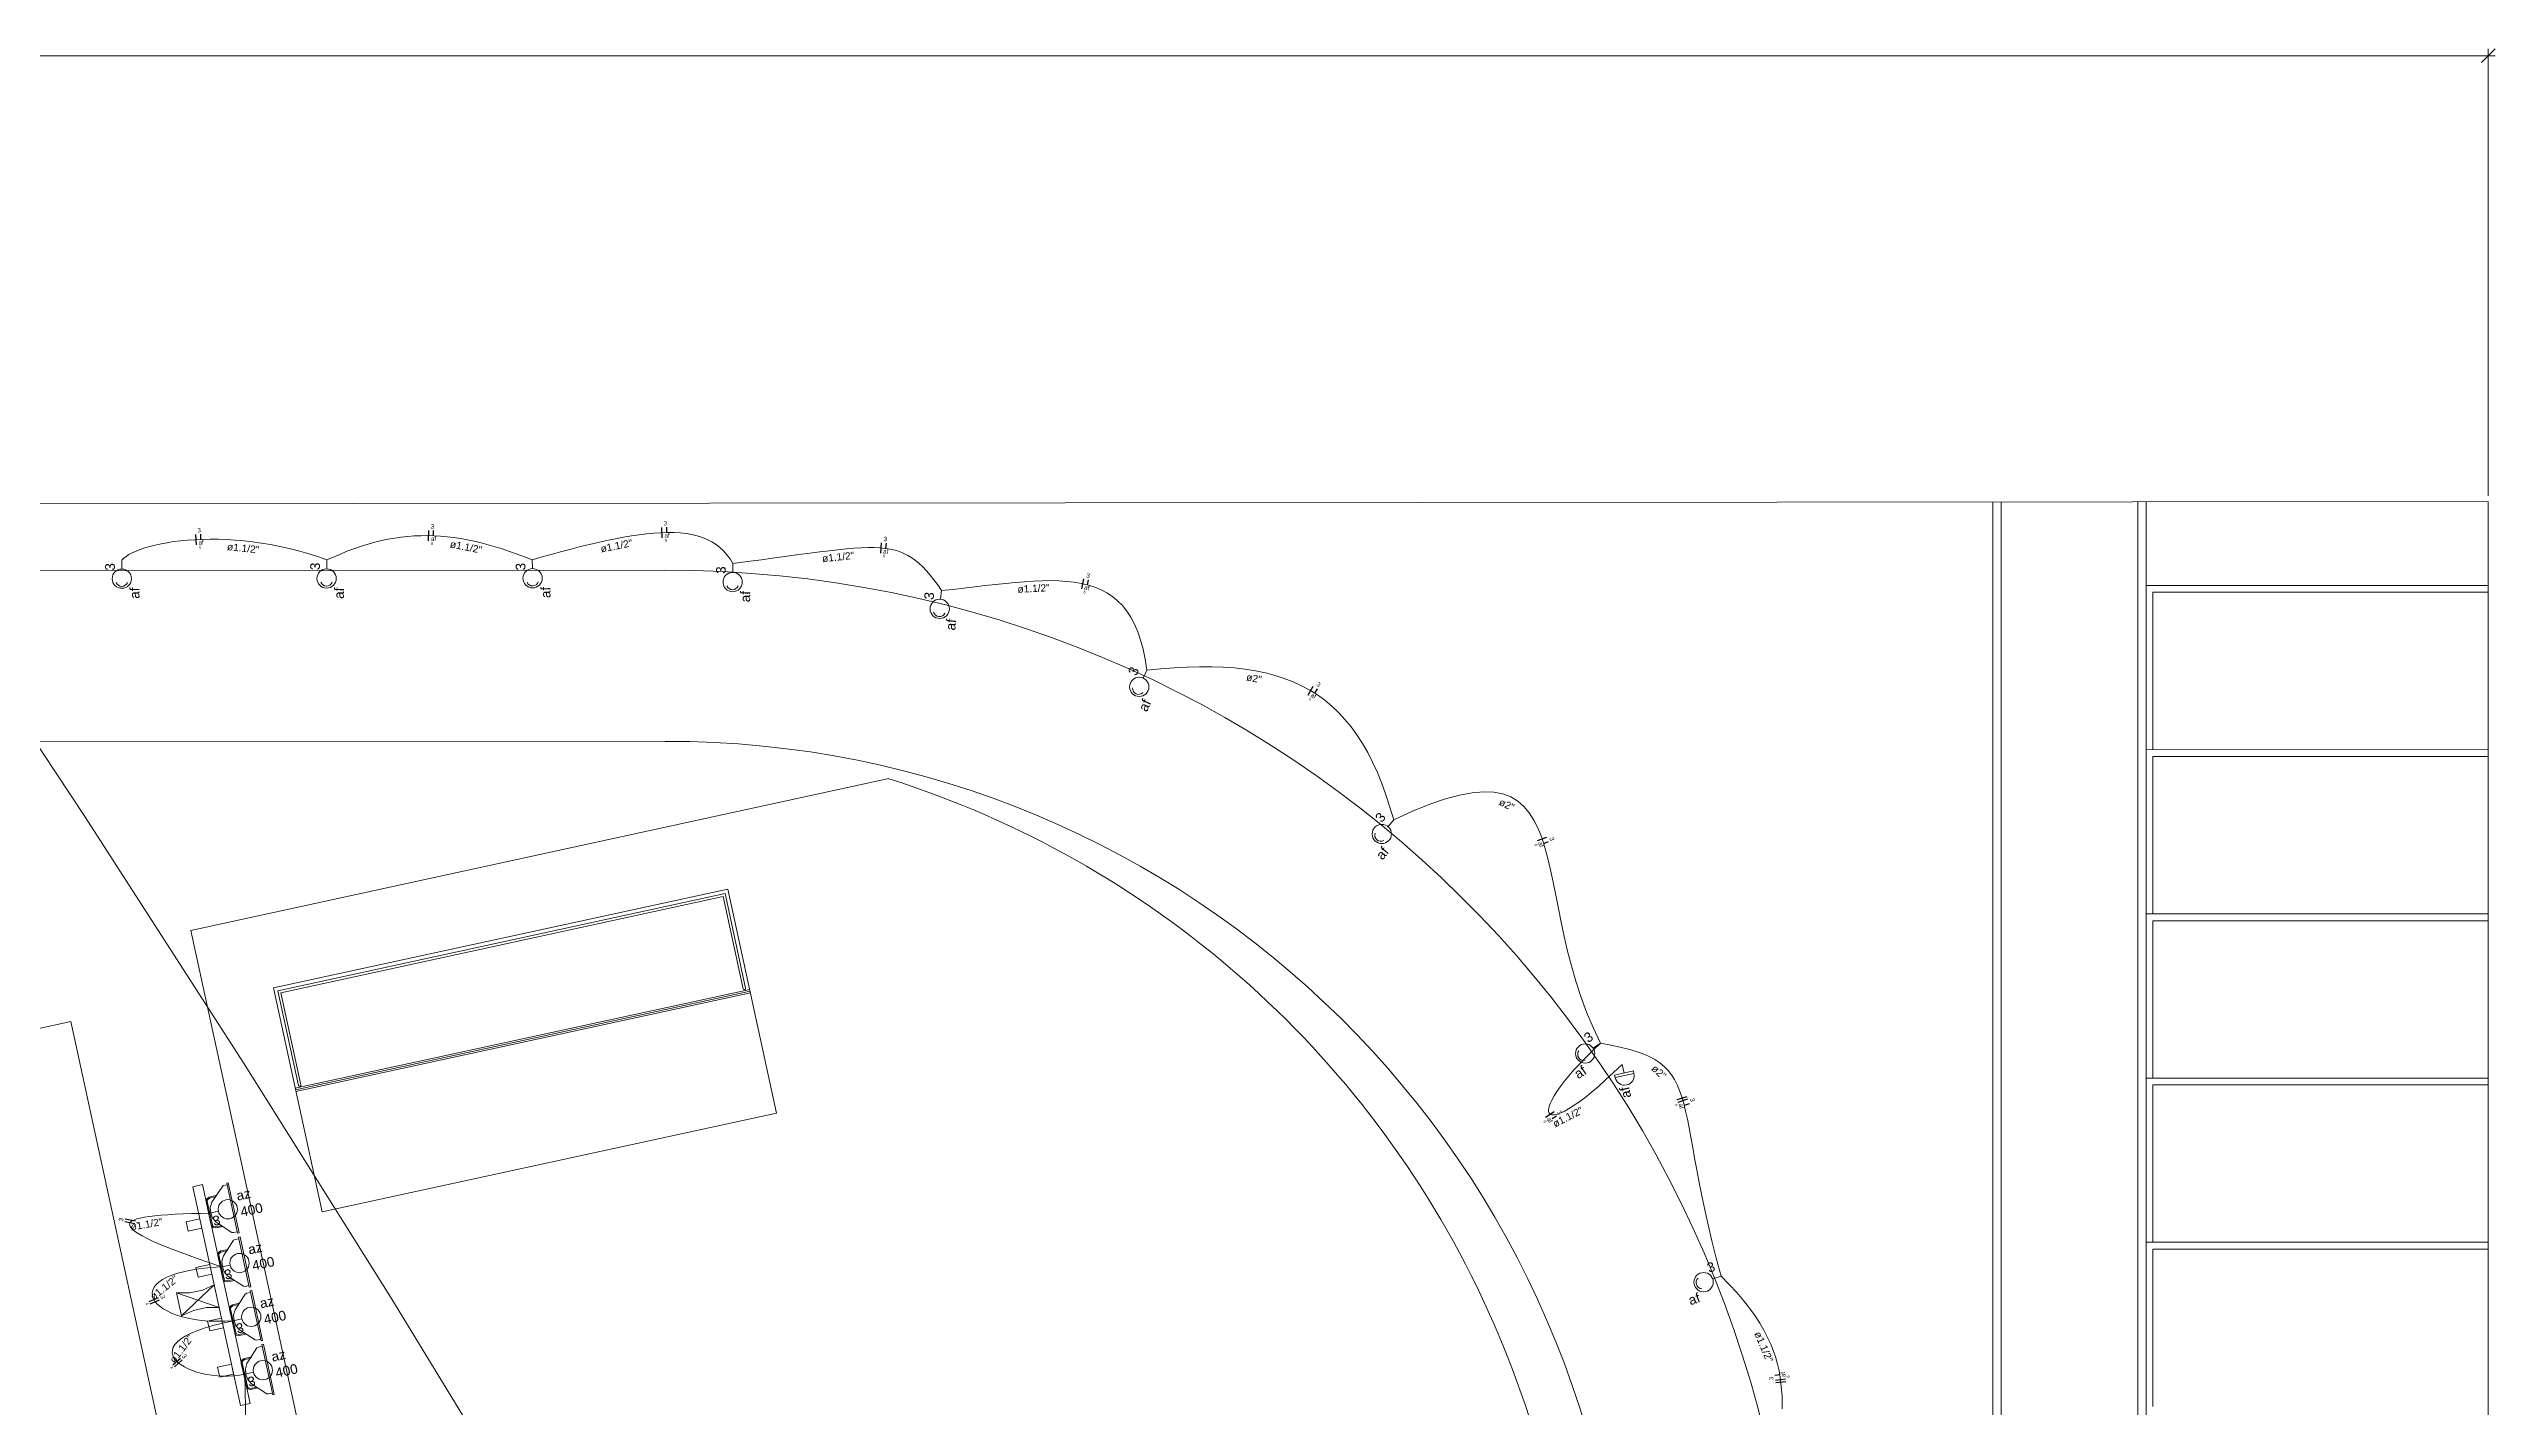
# Model space of a CAD drawing. Header units: millimetres. Extents: x -395 to 1008, y 9 to 692.
# Drawn here: x -49.92 to -14.16, y 101.07 to 120.9 of the extents above; entities that cross this region are included whole.
import ezdxf

# ---------------------------------------------------------------- set-up
doc = ezdxf.new("R2010")
doc.units = ezdxf.units.MM
doc.header["$LTSCALE"] = 0.1
doc.header["$MEASUREMENT"] = 0
doc.layers.get('0').update_dxf_attribs({"color": 5})
for name, color, linetype, lineweight in [('.10 ultra fina', 240, 'Continuous', 5), ('.15', 150, 'Continuous', 15), ('.20', 130, 'Continuous', 5), ('.25', 70, 'Continuous', 5), ('.30', 50, 'Continuous', 5), ('.40 Interno parede', 27, 'Continuous', 5)]:
    doc.layers.add(name, color=color, linetype=linetype, lineweight=lineweight)
doc.styles.add('Arial', font='arial.ttf')
doc.dimstyles.get("Standard").update_dxf_attribs({"dimtxt": 0.18, "dimasz": 0.18, "dimexe": 0.18, "dimexo": 0.0625, "dimgap": 0.09, "dimtad": 0, "dimtih": 1, "dimtoh": 1, "dimdec": 4, "dimzin": 0, "dimdsep": 46, "dimtxsty": 'Standard', "dimcen": 0.09, "dimadec": 0, "dimazin": 0, "dimtfac": 1, "dimtdec": 4, "dimtofl": 0, "dimtmove": 0, "dimatfit": 3, "dimfxl": 1, "dimtolj": 1, "dimtzin": 0, "dimarcsym": 0})

# ---------------------------------------------------------------- blocks, each defined once
blk = doc.blocks.new('_Oblique')
at = {"color": 0, "linetype": 'ByBlock', "lineweight": -2}
blk.add_line((-0.5, -0.5), (0.5, 0.5), dxfattribs=at)
blk = doc.blocks.new('*D20')
at = {"layer": '.10 ultra fina', "color": 0, "lineweight": -2, "transparency": 16777216}
for p, q in [((-136.256, 114.371), (-136.256, 120.9)), ((-14.262, 114.37), (-14.262, 120.899)), ((-136.356, 120.8), (-14.162, 120.799))]:
    blk.add_line(p, q, dxfattribs=at)
at = {"layer": 'Defpoints', "color": 0, "transparency": 16777216}
for p in [(-14.262, 120.799), (-136.256, 114.171), (-14.262, 114.17)]:
    blk.add_point(p, dxfattribs=at)
at = {"layer": '.10 ultra fina', "color": 0, "lineweight": -2, "transparency": 16777216, "xscale": 0.2, "yscale": 0.2, "zscale": 0.2}
for p, rotation in [((-136.256, 120.8), 179.9993202960368), ((-14.262, 120.799), 359.9993202960368)]:
    blk.add_blockref('_Oblique', p, dxfattribs=dict(at, rotation=rotation))
at = {"layer": '.10 ultra fina', "color": 0, "lineweight": 5, "transparency": 16777216, "insert": (-75.259, 120.979), "char_height": 0.18, "attachment_point": 5, "rotation": 359.9993}
blk.add_mtext('\\A1;122', dxfattribs=at)
blk = doc.blocks.new('eeetet')
at = {"layer": '.10 ultra fina', "color": 240, "lineweight": 5}
for p, q in [((678.938, 174.37), (556.944, 174.258)), ((671.697, 79.588), (671.697, 174.363)), ((671.817, 79.468), (671.817, 174.363)), ((673.817, 78.821), (673.817, 174.365)), ((673.937, 78.871), (673.937, 174.365)), ((678.937, 72.248), (678.938, 174.37)), ((652.282, 173.367), (575.287, 173.291)), ((673.937, 173.146), (678.937, 173.146)), ((678.937, 173.146), (678.936, 173.045)), ((678.936, 173.045), (674.037, 173.046)), ((674.037, 173.046), (674.037, 170.746)), ((652.287, 170.867), (575.292, 170.791)), ((673.937, 170.746), (678.937, 170.745)), ((678.937, 170.646), (674.037, 170.646)), ((674.037, 170.646), (674.037, 168.346)), ((678.937, 170.745), (678.937, 170.646)), ((655.555, 170.322), (645.353, 168.103)), ((653.204, 168.707), (646.559, 167.263)), ((653.162, 168.642), (646.625, 167.22)), ((646.669, 167.192), (653.133, 168.597)), ((653.133, 168.597), (653.426, 167.252)), ((653.462, 167.26), (653.162, 168.642)), ((653.916, 165.434), (653.204, 168.707)), ((645.353, 168.103), (651.776, 138.566)), ((673.937, 168.346), (678.936, 168.346)), ((678.937, 168.246), (674.037, 168.246)), ((674.037, 168.246), (674.037, 165.946)), ((678.936, 168.346), (678.937, 168.246)), ((646.559, 167.263), (647.271, 163.989)), ((646.625, 167.22), (646.925, 165.839)), ((646.962, 165.847), (646.669, 167.192)), ((653.523, 167.242), (646.878, 165.797)), ((653.528, 167.217), (646.883, 165.772)), ((653.533, 167.193), (646.889, 165.748)), ((626.105, 162.968), (643.596, 166.772)), ((643.596, 166.772), (650.246, 136.187)), ((673.937, 165.946), (678.936, 165.946)), ((678.936, 165.946), (678.937, 165.846)), ((678.937, 165.846), (674.037, 165.845)), ((674.037, 165.845), (674.037, 163.546)), ((653.916, 165.434), (647.271, 163.989)), ((673.937, 163.546), (678.936, 163.546)), ((678.937, 163.446), (674.037, 163.446)), ((674.037, 163.446), (674.037, 161.146)), ((678.936, 163.546), (678.937, 163.446))]:
    blk.add_line(p, q, dxfattribs=at)
for points in [[(646.078, 161.159), (646.218, 161.189), (645.523, 164.389), (645.382, 164.358), (646.078, 161.159)], [(645.619, 164.206), (645.72, 164.228), (645.708, 164.209), (645.623, 164.191), (645.595, 164.168), (645.592, 164.143), (645.667, 163.801), (645.679, 163.779), (645.714, 163.77), (645.799, 163.789), (645.818, 163.777), (645.717, 163.755), (645.675, 163.762), (645.651, 163.797), (645.577, 164.14), (645.584, 164.182), (645.619, 164.206)], [(646.031, 163.701), (645.976, 163.689), (645.951, 163.691), (645.724, 163.838), (645.669, 163.899), (645.645, 163.975), (645.636, 164.055), (645.659, 164.134), (645.827, 164.374), (645.882, 164.386)], [(646.036, 163.677), (645.877, 164.409), (645.9, 164.414), (646.06, 163.682), (646.036, 163.677)], [(645.312, 163.707), (645.514, 163.751), (645.484, 163.891), (645.282, 163.847), (645.312, 163.707)], [(645.79, 163.42), (645.891, 163.442), (645.879, 163.423), (645.793, 163.404), (645.766, 163.382), (645.763, 163.357), (645.838, 163.014), (645.85, 162.993), (645.885, 162.984), (645.97, 163.002), (645.989, 162.99), (645.888, 162.968), (645.846, 162.975), (645.822, 163.011), (645.748, 163.354), (645.755, 163.396), (645.79, 163.42)], [(646.202, 162.914), (646.147, 162.902), (646.122, 162.905), (645.895, 163.051), (645.841, 163.113), (645.816, 163.189), (645.807, 163.269), (645.831, 163.347), (645.976, 163.575), (645.998, 163.588), (646.053, 163.599)], [(646.207, 162.891), (646.048, 163.622), (646.071, 163.628), (646.23, 162.896), (646.207, 162.891)], [(645.458, 163.038), (645.66, 163.082), (645.63, 163.222), (645.427, 163.178), (645.458, 163.038)], [(645.141, 162.806), (645.336, 162.808), (645.523, 162.848), (645.694, 162.926), (645.214, 162.471)], [(645.141, 162.806), (645.767, 162.591), (645.579, 162.591), (645.392, 162.551), (645.214, 162.471), (645.141, 162.806)], [(645.694, 162.926), (645.767, 162.591)], [(646.373, 162.128), (646.318, 162.116), (646.293, 162.119), (646.066, 162.265), (646.011, 162.327), (645.987, 162.403), (645.978, 162.482), (646.001, 162.561), (646.148, 162.788), (646.169, 162.801), (646.224, 162.813)], [(646.378, 162.104), (646.219, 162.836), (646.242, 162.841), (646.401, 162.11), (646.378, 162.104)], [(645.629, 162.252), (645.831, 162.296), (645.801, 162.435), (645.598, 162.391), (645.629, 162.252)], [(645.961, 162.633), (646.062, 162.655), (646.05, 162.636), (645.965, 162.618), (645.937, 162.595), (645.934, 162.571), (646.009, 162.228), (646.021, 162.206), (646.056, 162.198), (646.141, 162.216), (646.16, 162.204), (646.059, 162.182), (646.017, 162.189), (645.993, 162.225), (645.919, 162.567), (645.926, 162.609), (645.961, 162.633)], [(646.544, 161.342), (646.489, 161.33), (646.464, 161.332), (646.237, 161.479), (646.183, 161.54), (646.158, 161.616), (646.149, 161.696), (646.173, 161.774), (646.318, 162.002), (646.34, 162.015), (646.395, 162.027)], [(646.549, 161.318), (646.39, 162.05), (646.413, 162.055), (646.572, 161.323), (646.549, 161.318)], [(645.776, 161.574), (645.978, 161.618), (645.946, 161.766), (645.744, 161.722), (645.776, 161.574)], [(646.132, 161.847), (646.233, 161.869), (646.221, 161.85), (646.135, 161.832), (646.108, 161.809), (646.105, 161.784), (646.18, 161.442), (646.192, 161.42), (646.227, 161.411), (646.312, 161.43), (646.331, 161.418), (646.23, 161.396), (646.188, 161.403), (646.164, 161.438), (646.09, 161.781), (646.097, 161.823), (646.132, 161.847)]]:
    blk.add_lwpolyline(points, dxfattribs=at)
for centre, radius, start, end in [((652.316, 156.867), 16.5, 0.4929, 90.1186), ((652.316, 156.867), 14, 0.4929, 90.1186), ((651.205, 156.594), 14.4, 337.9482, 72.419), ((653.444, 167.256), 0.0187, 192.2675, 12.2675), ((646.944, 165.843), 0.0187, 192.2675, 12.2675)]:
    blk.add_arc(centre, radius, start, end, dxfattribs=at)
dim = blk.add_aligned_dim(p1=(556.944, 174.258), p2=(678.938, 174.256), distance=6.629, dimstyle='Standard', override={"dimasz": 0.2, "dimexe": 0.1, "dimexo": 0.2, "dimtad": 1, "dimtih": 0, "dimtoh": 0, "dimdec": 1, "dimzin": 8, "dimblk": 'Oblique', "dimdle": 0.1, "dimadec": 1, "dimazin": 3}, dxfattribs=at)
dim.commit()
dim.dimension.update_dxf_attribs({"geometry": '*D20', "text_midpoint": (617.941, 181.066), "insert": (693.2, 60.087)})

msp = doc.modelspace()

# ---------------------------------------------------------------- linework, layer by layer
at = {"layer": '.15', "color": 150, "lineweight": 15}
for p, q in [((-48.857, 113.298), (-48.858, 113.427)), ((-45.86, 113.301), (-45.858, 113.43)), ((-42.855, 113.304), (-42.858, 113.433)), ((-39.926, 113.249), (-39.925, 113.378)), ((-36.886, 112.856), (-36.872, 112.984)), ((-33.924, 111.704), (-33.87, 111.821)), ((-30.346, 109.534), (-30.263, 109.633)), ((-27.347, 106.296), (-27.24, 106.368)), ((-26.758, 105.964), (-27.034, 105.903)), ((-27.034, 105.903), (-27.026, 105.866)), ((-26.75, 105.926), (-27.026, 105.866)), ((-26.75, 105.926), (-27.026, 105.866)), ((-26.896, 105.933), (-26.923, 106.059)), ((-26.758, 105.964), (-26.75, 105.926)), ((-47.445, 103.912), (-47.57, 103.885)), ((-47.274, 103.126), (-47.399, 103.099)), ((-25.599, 102.924), (-25.478, 102.966)), ((-47.103, 102.34), (-47.228, 102.313)), ((-46.933, 101.56), (-47.059, 101.532))]:
    msp.add_line(p, q, dxfattribs=at)
for centre in [(-48.857, 113.157), (-45.863, 113.16), (-42.852, 113.163), (-39.927, 113.108), (-36.9, 112.716), (-33.983, 111.576), (-30.437, 109.426), (-27.464, 106.218), (-47.307, 103.942), (-47.136, 103.156), (-25.732, 102.877), (-46.965, 102.37), (-46.795, 101.59)]:
    msp.add_circle(centre, 0.141, dxfattribs=at)
for centre, radius, start, end in [((-48.857, 113.133), 0.0881, 200.4146, 339.7848), ((-45.864, 113.136), 0.0881, 199.0998, 338.47), ((-42.851, 113.139), 0.0881, 201.5481, 340.9183), ((-39.928, 113.084), 0.0881, 199.91, 339.2801), ((-36.903, 112.691), 0.0881, 194.3629, 333.733), ((-33.993, 111.554), 0.0881, 175.4623, 314.8325), ((-30.452, 109.407), 0.0881, 160.3359, 299.7061), ((-27.485, 106.204), 0.0881, 144.0445, 283.4147), ((-26.888, 105.896), 0.141, 192.2675, 12.2675), ((-25.755, 102.869), 0.0881, 129.5512, 268.9214)]:
    msp.add_arc(centre, radius, start, end, dxfattribs=at)
at = {"layer": '.20', "color": 130, "lineweight": 20}
for points in [[(-48.858, 113.427), (-48.83, 113.454), (-48.795, 113.482), (-48.753, 113.508), (-48.704, 113.535), (-48.649, 113.56), (-48.587, 113.584), (-48.519, 113.607), (-48.446, 113.628), (-48.367, 113.648), (-48.283, 113.667), (-48.193, 113.683), (-48.099, 113.698), (-48, 113.71), (-47.897, 113.72), (-47.79, 113.727), (-47.679, 113.732), (-47.564, 113.734), (-47.446, 113.733), (-47.325, 113.729), (-47.201, 113.721), (-47.075, 113.71), (-46.946, 113.696), (-46.815, 113.678), (-46.682, 113.655), (-46.547, 113.629), (-46.411, 113.598), (-46.274, 113.563), (-46.136, 113.523), (-45.997, 113.479), (-45.858, 113.43)], [(-45.858, 113.43), (-45.754, 113.477), (-45.652, 113.522), (-45.551, 113.562), (-45.451, 113.599), (-45.352, 113.633), (-45.254, 113.663), (-45.156, 113.69), (-45.06, 113.714), (-44.963, 113.734), (-44.867, 113.751), (-44.772, 113.764), (-44.676, 113.775), (-44.581, 113.782), (-44.485, 113.785), (-44.39, 113.786), (-44.294, 113.784), (-44.197, 113.778), (-44.1, 113.769), (-44.003, 113.757), (-43.905, 113.742), (-43.805, 113.725), (-43.705, 113.704), (-43.604, 113.68), (-43.502, 113.653), (-43.399, 113.623), (-43.294, 113.591), (-43.187, 113.555), (-43.079, 113.517), (-42.969, 113.476), (-42.858, 113.433)], [(-39.925, 113.378), (-39.965, 113.446), (-40.01, 113.507), (-40.059, 113.563), (-40.112, 113.613), (-40.17, 113.657), (-40.232, 113.696), (-40.299, 113.729), (-40.369, 113.758), (-40.444, 113.782), (-40.523, 113.801), (-40.606, 113.815), (-40.693, 113.825), (-40.784, 113.83), (-40.878, 113.832), (-40.977, 113.829), (-41.079, 113.823), (-41.184, 113.813), (-41.293, 113.8), (-41.406, 113.783), (-41.522, 113.764), (-41.642, 113.741), (-41.765, 113.716), (-41.891, 113.688), (-42.02, 113.657), (-42.152, 113.625), (-42.287, 113.59), (-42.426, 113.553), (-42.567, 113.514), (-42.711, 113.474), (-42.858, 113.433)], [(-51.895, 113.454), (-49.399, 109.681), (-47.078, 106.082), (-44.923, 102.651), (-42.928, 99.378), (-41.085, 96.253), (-39.389, 93.268), (-37.831, 90.414), (-36.405, 87.681), (-35.103, 85.061), (-33.918, 82.544)], [(-36.872, 112.984), (-36.929, 113.065), (-36.985, 113.14), (-37.039, 113.209), (-37.092, 113.271), (-37.145, 113.328), (-37.198, 113.378), (-37.252, 113.423), (-37.307, 113.463), (-37.364, 113.498), (-37.424, 113.527), (-37.486, 113.552), (-37.552, 113.572), (-37.622, 113.588), (-37.696, 113.599), (-37.775, 113.607), (-37.86, 113.611), (-37.951, 113.611), (-38.048, 113.608), (-38.153, 113.602), (-38.265, 113.592), (-38.386, 113.58), (-38.515, 113.565), (-38.653, 113.548), (-38.801, 113.529), (-38.96, 113.508), (-39.129, 113.485), (-39.31, 113.46), (-39.503, 113.434), (-39.708, 113.406), (-39.925, 113.378)], [(-33.87, 111.821), (-33.895, 111.98), (-33.926, 112.126), (-33.963, 112.26), (-34.005, 112.382), (-34.053, 112.493), (-34.107, 112.593), (-34.166, 112.683), (-34.23, 112.763), (-34.3, 112.833), (-34.375, 112.895), (-34.455, 112.948), (-34.541, 112.994), (-34.631, 113.032), (-34.727, 113.062), (-34.827, 113.087), (-34.932, 113.105), (-35.042, 113.117), (-35.157, 113.125), (-35.276, 113.128), (-35.4, 113.126), (-35.528, 113.121), (-35.661, 113.112), (-35.798, 113.101), (-35.939, 113.088), (-36.084, 113.072), (-36.234, 113.055), (-36.388, 113.038), (-36.545, 113.019), (-36.707, 113.001), (-36.872, 112.984)], [(-30.263, 109.633), (-30.318, 109.819), (-30.376, 109.997), (-30.437, 110.165), (-30.502, 110.325), (-30.571, 110.475), (-30.643, 110.617), (-30.72, 110.75), (-30.801, 110.875), (-30.886, 110.992), (-30.975, 111.101), (-31.069, 111.202), (-31.167, 111.295), (-31.27, 111.38), (-31.378, 111.459), (-31.491, 111.529), (-31.61, 111.593), (-31.733, 111.65), (-31.862, 111.699), (-31.996, 111.743), (-32.136, 111.779), (-32.281, 111.809), (-32.433, 111.834), (-32.59, 111.852), (-32.754, 111.864), (-32.923, 111.87), (-33.1, 111.871), (-33.282, 111.866), (-33.471, 111.856), (-33.667, 111.841), (-33.87, 111.821)], [(-27.24, 106.368), (-27.349, 106.596), (-27.444, 106.824), (-27.527, 107.05), (-27.6, 107.275), (-27.664, 107.497), (-27.72, 107.715), (-27.77, 107.929), (-27.815, 108.137), (-27.855, 108.339), (-27.894, 108.534), (-27.932, 108.721), (-27.97, 108.9), (-28.009, 109.068), (-28.052, 109.227), (-28.099, 109.373), (-28.152, 109.508), (-28.212, 109.629), (-28.281, 109.737), (-28.359, 109.83), (-28.449, 109.907), (-28.552, 109.968), (-28.668, 110.011), (-28.799, 110.037), (-28.948, 110.043), (-29.114, 110.029), (-29.3, 109.995), (-29.506, 109.939), (-29.735, 109.86), (-29.987, 109.758), (-30.263, 109.633)], [(-27.24, 106.368), (-27.35, 106.264), (-27.451, 106.164), (-27.544, 106.068), (-27.628, 105.977), (-27.703, 105.89), (-27.77, 105.809), (-27.828, 105.733), (-27.877, 105.662), (-27.919, 105.597), (-27.951, 105.538), (-27.976, 105.486), (-27.992, 105.44), (-28, 105.401), (-28, 105.369), (-27.991, 105.345), (-27.975, 105.329), (-27.95, 105.32), (-27.918, 105.32), (-27.877, 105.328), (-27.829, 105.345), (-27.773, 105.371), (-27.709, 105.407), (-27.637, 105.452), (-27.558, 105.507), (-27.471, 105.572), (-27.376, 105.647), (-27.274, 105.733), (-27.165, 105.831), (-27.048, 105.939), (-26.923, 106.059)], [(-25.478, 102.966), (-25.548, 103.229), (-25.611, 103.478), (-25.667, 103.712), (-25.716, 103.933), (-25.76, 104.14), (-25.798, 104.335), (-25.833, 104.517), (-25.864, 104.687), (-25.892, 104.846), (-25.919, 104.993), (-25.945, 105.131), (-25.97, 105.258), (-25.996, 105.376), (-26.023, 105.485), (-26.051, 105.585), (-26.083, 105.677), (-26.118, 105.761), (-26.157, 105.838), (-26.202, 105.908), (-26.252, 105.972), (-26.309, 106.03), (-26.373, 106.083), (-26.445, 106.13), (-26.526, 106.174), (-26.616, 106.213), (-26.717, 106.249), (-26.829, 106.282), (-26.953, 106.313), (-27.09, 106.341), (-27.24, 106.368)], [(-47.399, 103.099), (-47.585, 103.163), (-47.757, 103.223), (-47.913, 103.279), (-48.056, 103.333), (-48.183, 103.383), (-48.298, 103.429), (-48.398, 103.473), (-48.485, 103.514), (-48.559, 103.552), (-48.62, 103.587), (-48.669, 103.62), (-48.705, 103.65), (-48.73, 103.678), (-48.742, 103.703), (-48.744, 103.727), (-48.734, 103.748), (-48.713, 103.767), (-48.681, 103.784), (-48.639, 103.8), (-48.587, 103.814), (-48.525, 103.826), (-48.454, 103.837), (-48.373, 103.847), (-48.283, 103.855), (-48.185, 103.862), (-48.078, 103.868), (-47.962, 103.874), (-47.839, 103.878), (-47.708, 103.882), (-47.57, 103.885)], [(-47.228, 102.313), (-47.353, 102.306), (-47.472, 102.304), (-47.585, 102.308), (-47.692, 102.317), (-47.794, 102.331), (-47.888, 102.348), (-47.976, 102.37), (-48.057, 102.395), (-48.13, 102.424), (-48.196, 102.455), (-48.253, 102.489), (-48.302, 102.524), (-48.343, 102.562), (-48.374, 102.601), (-48.396, 102.64), (-48.408, 102.68), (-48.411, 102.721), (-48.403, 102.761), (-48.385, 102.801), (-48.356, 102.84), (-48.315, 102.878), (-48.264, 102.914), (-48.2, 102.948), (-48.124, 102.979), (-48.036, 103.008), (-47.936, 103.034), (-47.822, 103.056), (-47.695, 103.075), (-47.554, 103.089), (-47.399, 103.099)], [(-24.582, 101.025), (-24.583, 101.117), (-24.586, 101.209), (-24.592, 101.301), (-24.601, 101.394), (-24.613, 101.487), (-24.63, 101.581), (-24.651, 101.676), (-24.678, 101.772), (-24.711, 101.87), (-24.75, 101.969), (-24.796, 102.07), (-24.85, 102.173), (-24.911, 102.278), (-24.981, 102.386), (-25.06, 102.496), (-25.149, 102.609), (-25.247, 102.725), (-25.357, 102.844), (-25.478, 102.966)], [(-47.059, 101.532), (-47.138, 101.518), (-47.219, 101.508), (-47.3, 101.503), (-47.38, 101.503), (-47.46, 101.507), (-47.539, 101.515), (-47.615, 101.527), (-47.689, 101.543), (-47.759, 101.562), (-47.825, 101.584), (-47.886, 101.609), (-47.941, 101.637), (-47.99, 101.667), (-48.033, 101.699), (-48.067, 101.733), (-48.094, 101.769), (-48.112, 101.806), (-48.12, 101.844), (-48.118, 101.884), (-48.105, 101.924), (-48.08, 101.965), (-48.043, 102.005), (-47.994, 102.046), (-47.93, 102.087), (-47.853, 102.127), (-47.761, 102.167), (-47.653, 102.205), (-47.528, 102.243), (-47.387, 102.279), (-47.228, 102.313)], [(-50.092, 89.35), (-49.676, 90.131), (-49.297, 90.881), (-48.953, 91.603), (-48.643, 92.302), (-48.366, 92.981), (-48.12, 93.643), (-47.903, 94.292), (-47.715, 94.93), (-47.553, 95.563), (-47.417, 96.192), (-47.304, 96.822), (-47.214, 97.455), (-47.144, 98.096), (-47.094, 98.748), (-47.062, 99.414), (-47.047, 100.098), (-47.046, 100.803), (-47.059, 101.532)]]:
    msp.add_lwpolyline(points, dxfattribs=at)
at = {"layer": '.25', "color": 70, "lineweight": 25}
for p, q in [((-47.767, 113.653), (-47.775, 113.803)), ((-47.7, 113.732), (-47.704, 113.807)), ((-44.372, 113.711), (-44.37, 113.861)), ((-44.3, 113.785), (-44.299, 113.86)), ((-40.955, 113.755), (-40.961, 113.905)), ((-40.887, 113.833), (-40.89, 113.908)), ((-37.762, 113.531), (-37.751, 113.681)), ((-37.686, 113.601), (-37.68, 113.676)), ((-34.824, 113.009), (-34.793, 113.156)), ((-34.739, 113.068), (-34.724, 113.142)), ((-31.513, 111.455), (-31.438, 111.585)), ((-31.414, 111.484), (-31.376, 111.549)), ((-28.163, 109.33), (-28.022, 109.381)), ((-28.069, 109.289), (-27.998, 109.314)), ((-26.117, 105.544), (-25.974, 105.589)), ((-26.106, 105.508), (-25.963, 105.554)), ((-28.046, 105.29), (-27.918, 105.368)), ((-27.945, 105.269), (-27.881, 105.308)), ((-26.013, 105.463), (-25.941, 105.486)), ((-48.666, 103.731), (-48.814, 103.759)), ((-48.659, 103.767), (-48.806, 103.796)), ((-48.457, 102.593), (-48.32, 102.653)), ((-48.443, 102.559), (-48.305, 102.618)), ((-48.111, 101.669), (-47.999, 101.768)), ((-48.087, 101.641), (-47.974, 101.74)), ((-24.615, 101.52), (-24.69, 101.511)), ((-24.533, 101.458), (-24.682, 101.441)), ((-24.528, 101.421), (-24.677, 101.404))]:
    msp.add_line(p, q, dxfattribs=at)

# ---------------------------------------------------------------- block references
at = {"layer": '.30'}
msp.add_blockref('eeetet', (-693.2, -60.087), dxfattribs=at)

# ---------------------------------------------------------------- texts
at = {"layer": '.40 Interno parede', "color": 27, "attachment_point": 8, "line_spacing_factor": 0.9, "style": 'Arial'}
for s, insert, char_height, width, rotation in [('3', (-47.725, 113.832), 0.0653, 0.10011, 3.1927), ('af', (-47.696, 113.654), 0.0653, 0.15012, 3.1927), ('3', (-44.318, 113.887), 0.0653, 0.10011, 359.4341), ('af', (-44.3, 113.707), 0.0653, 0.15012, 359.4341), ('ø1.1/2"', (-41.615, 113.582), 0.1059, 0.92508, 11.1855), ('3', (-40.91, 113.934), 0.0653, 0.10011, 2.4593), ('af', (-40.884, 113.755), 0.0653, 0.15012, 2.4593), ('6', (-40.9, 113.697), 0.0406, 0.06118, 2.4593), ('3', (-37.697, 113.703), 0.0653, 0.10011, 355.9792), ('3', (-48.957, 113.33), 0.141, 0.2169, 90.0981), ('6', (-47.712, 113.596), 0.0406, 0.06118, 3.1927), ('ø1.1/2"', (-47.088, 113.548), 0.1059, 0.92508, 354.2889), ('3', (-45.959, 113.336), 0.141, 0.2169, 88.786), ('6', (-44.32, 113.65), 0.0406, 0.06118, 359.4341), ('ø1.1/2"', (-43.835, 113.566), 0.1059, 0.92508, 348.9891), ('3', (-42.955, 113.334), 0.141, 0.2169, 91.2326), ('ø1.1/2"', (-38.379, 113.419), 0.1059, 0.92508, 6.1205), ('6', (-37.714, 113.467), 0.0406, 0.06118, 355.9792), ('af', (-37.691, 113.522), 0.0653, 0.15012, 355.9792), ('af', (-48.597, 112.946), 0.1412, 0.32525, 90.0981), ('af', (-45.608, 112.943), 0.1412, 0.32525, 88.786), ('af', (-42.588, 112.957), 0.1412, 0.32525, 91.2326), ('3', (-40.026, 113.282), 0.141, 0.2169, 89.5939), ('ø1.1/2"', (-35.525, 112.959), 0.1059, 0.92508, 2.9521), ('af', (-34.755, 112.992), 0.0653, 0.15012, 348.2729), ('3', (-34.737, 113.171), 0.0653, 0.10011, 348.2729), ('af', (-39.669, 112.895), 0.1412, 0.32525, 89.5939), ('3', (-36.982, 112.898), 0.141, 0.2169, 84.0477), ('6', (-34.785, 112.94), 0.0406, 0.06118, 348.2729), ('af', (-36.664, 112.478), 0.1412, 0.32525, 84.0477), ('3', (-34.001, 111.776), 0.141, 0.2169, 65.1458), ('ø2"', (-32.316, 111.646), 0.1059, 0.44137, 349.6251), ('3', (-31.379, 111.581), 0.0653, 0.10011, 329.8236), ('af', (-33.836, 111.275), 0.1412, 0.32525, 65.1458), ('6', (-31.498, 111.377), 0.0406, 0.06118, 329.8236), ('af', (-31.453, 111.417), 0.0653, 0.15012, 329.8236), ('ø2"', (-28.635, 109.805), 0.1059, 0.44137, 334.6594), ('3', (-30.402, 109.623), 0.141, 0.2169, 50.0197), ('af', (-30.374, 109.097), 0.1412, 0.32525, 50.0197), ('6', (-28.202, 109.261), 0.0406, 0.06118, 289.7223), ('af', (-28.143, 109.263), 0.0653, 0.15012, 289.7223), ('3', (-27.98, 109.34), 0.0653, 0.10011, 289.7223), ('3', (-27.375, 106.397), 0.141, 0.2169, 33.7305), ('af', (-27.496, 105.884), 0.1412, 0.32525, 33.7305), ('ø2"', (-26.424, 105.907), 0.1059, 0.44137, 317.4821), ('af', (-26.805, 105.662), 0.1412, 0.32525, 102.2677), ('3', (-25.928, 105.53), 0.0653, 0.10011, 287.568), ('6', (-28.07, 105.214), 0.0406, 0.06118, 301.3935), ('af', (-28.011, 105.228), 0.0653, 0.15012, 301.3935), ('ø1.1/2"', (-27.692, 105.241), 0.1059, 0.92508, 27.1816), ('3', (-27.868, 105.337), 0.0653, 0.10011, 301.3935), ('6', (-26.153, 105.458), 0.0406, 0.06118, 287.568), ('af', (-26.088, 105.44), 0.0653, 0.15012, 287.568), ('az', (-47.063, 104.086), 0.1412, 0.4119, 12.2675), ('3', (-48.835, 103.783), 0.0653, 0.10011, 78.9254), ('ø1.1/2"', (-48.487, 103.668), 0.1059, 0.92508, 9.925), ('4', (-48.604, 103.738), 0.0406, 0.06118, 78.9254), ('3', (-47.457, 103.707), 0.141, 0.2169, 12.2675), ('400', (-46.945, 103.864), 0.1412, 0.6507, 12.2675), ('az', (-46.892, 103.3), 0.1412, 0.4119, 12.2675), ('3', (-47.286, 102.921), 0.141, 0.2169, 12.2675), ('400', (-46.774, 103.078), 0.1412, 0.6507, 12.2675), ('3', (-25.601, 103.028), 0.141, 0.2169, 19.2347), ('ø1.1/2"', (-48.204, 102.752), 0.1059, 0.92508, 38.5605), ('3', (-48.288, 102.646), 0.0653, 0.10011, 293.309), ('az', (-46.721, 102.513), 0.1412, 0.4119, 12.2675), ('af', (-25.846, 102.562), 0.1412, 0.32525, 19.2347), ('4', (-48.506, 102.552), 0.0406, 0.06118, 293.309), ('3', (-47.115, 102.135), 0.141, 0.2169, 12.2675), ('400', (-46.603, 102.292), 0.1412, 0.6507, 12.2675), ('ø1.1/2"', (-47.94, 101.869), 0.1059, 0.92508, 52.8902), ('ø1.1/2"', (-24.904, 101.909), 0.1059, 0.92508, 293.0569), ('4', (-48.144, 101.616), 0.0406, 0.06118, 311.2025), ('3', (-47.967, 101.771), 0.0653, 0.10011, 311.2025), ('az', (-46.551, 101.733), 0.1412, 0.4119, 12.2675), ('400', (-46.434, 101.512), 0.1412, 0.6507, 12.2675), ('af', (-24.537, 101.529), 0.0653, 0.15012, 96.6527), ('3', (-46.945, 101.355), 0.141, 0.2169, 12.2675), ('3', (-24.712, 101.471), 0.0653, 0.10011, 96.6527), ('6', (-24.476, 101.498), 0.0406, 0.06118, 96.6527)]:
    msp.add_mtext(s, dxfattribs=dict(at, insert=insert, char_height=char_height, width=width, rotation=rotation))

doc.saveas('drawing.dxf')
